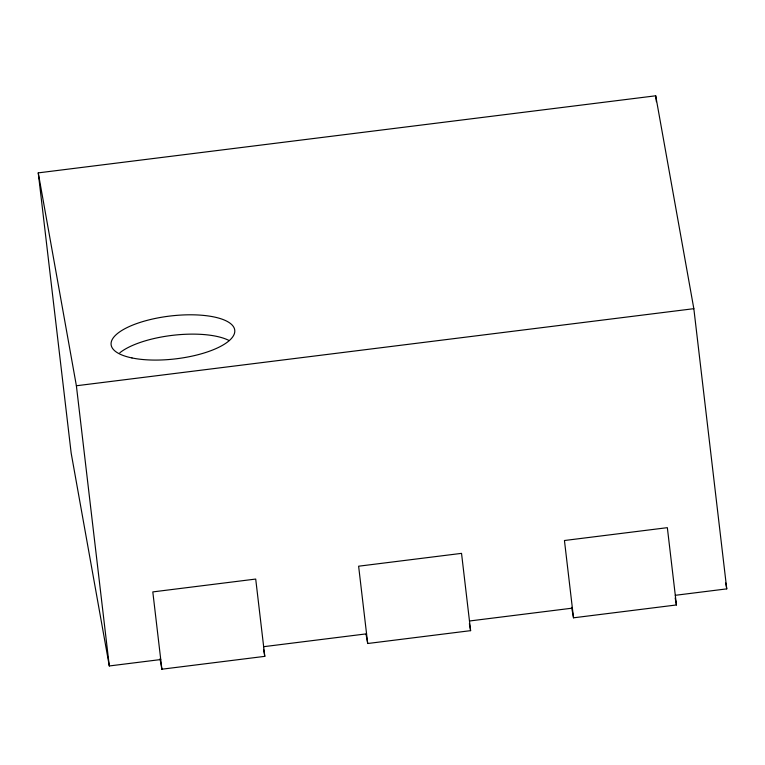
<?xml version="1.0" encoding="UTF-8"?>
<svg xmlns="http://www.w3.org/2000/svg" width="765" height="765" viewBox="0 0 765 765"><rect width="100%" height="100%" fill="white"/><g stroke="black" fill="none" stroke-linecap="round" stroke-linejoin="round"><path stroke-width="1.15" d="M160.755 659.545L109.299 665.961L71.164 453.081L38.25 172.88L655.701 95.797L693.836 308.678L726.75 588.878L675.294 595.304M38.25 172.88L76.385 385.761L693.836 308.678M263.657 646.693L366.569 633.841M469.481 620.998L572.383 608.146M161.884 669.203L264.795 656.351L255.711 579.057L152.809 591.909L161.884 669.203L160.009 658.732M367.707 643.508L470.609 630.656L461.534 553.363L358.622 566.205L367.707 643.508L366.033 634.204M573.52 617.814L676.432 604.962L667.348 527.668L564.446 540.511L573.52 617.814L571.646 607.343M725.698 582.997L726.75 588.878M675.179 597.981L676.432 604.962M469.366 623.676L470.609 630.656M263.543 649.351L264.795 656.351M655.701 95.797L656.399 101.707M76.385 385.761L109.299 665.961M119.828 352.789A62.233 21.592 -6.7 0 1 173.693 335.204A62.233 21.592 -6.7 0 1 229.175 340.578M131.972 357.944A62.233 21.592 -6.7 0 0 233.564 335.5A62.233 21.592 -6.7 0 0 153.268 318.871A62.233 21.592 -6.7 0 0 131.972 357.944"/></g></svg>
